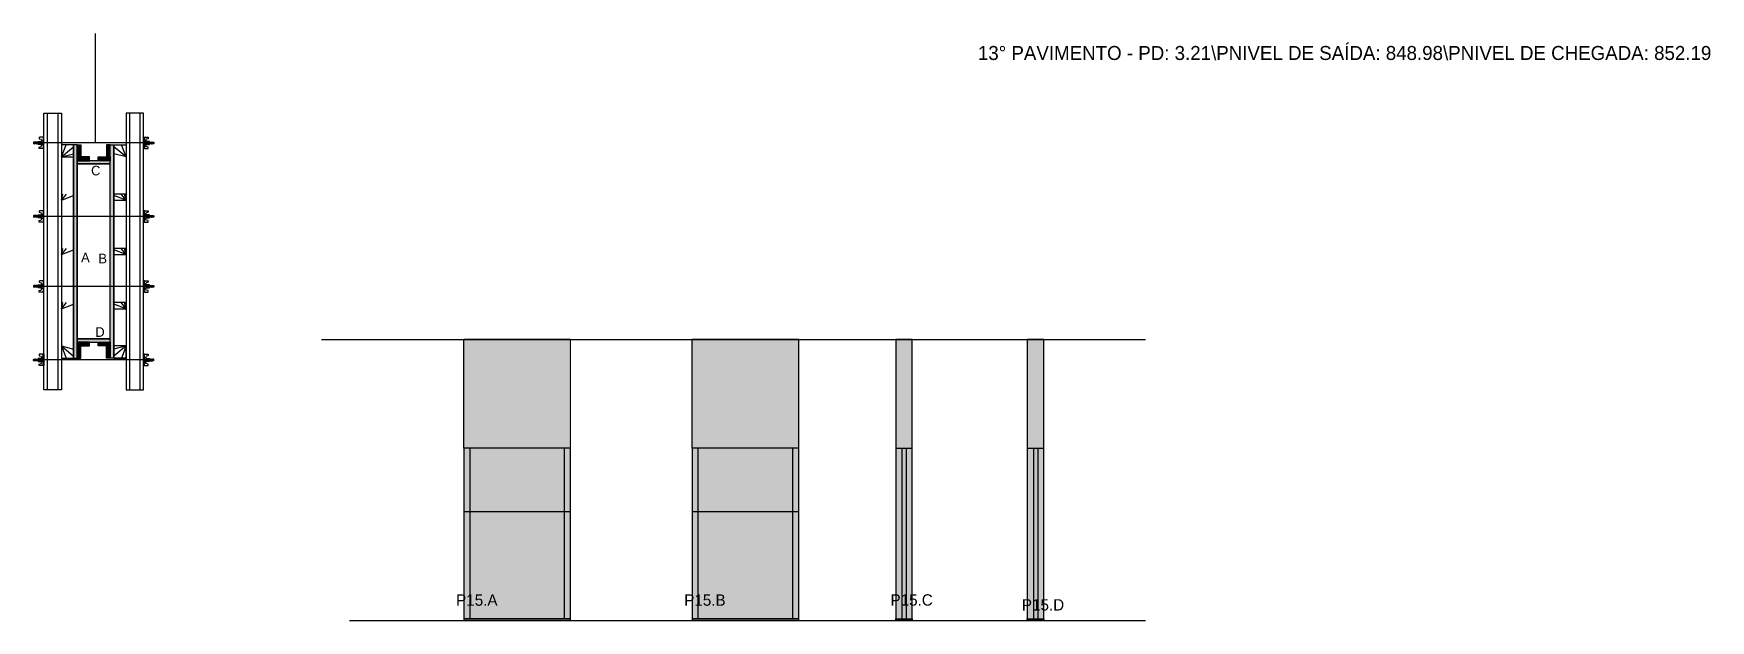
# Model space of a CAD drawing. Header units: metres. Extents: x 7685 to 9602, y 8742 to 9413.
import ezdxf

# ---------------------------------------------------------------- set-up
doc = ezdxf.new("R2010")
doc.units = ezdxf.units.M
for name, color, linetype in [('CHAPA', 7, 'Continuous'), ('COTA', 7, 'Continuous'), ('Hachura', 7, 'Continuous'), ('Madeira', 7, 'Continuous'), ('NOMENCLATURA', 7, 'Continuous'), ('Nível', 7, 'Continuous'), ('Painéis', 7, 'Continuous'), ('Perfil Metálico', 7, 'Continuous'), ('SARR_2.2x7', 7, 'Continuous'), ('SARRAFO', 7, 'Continuous'), ('Texto Seção', 7, 'Continuous'), ('TEXTO_GERAL', 7, 'Continuous')]:
    doc.layers.add(name, color=color, linetype=linetype)

msp = doc.modelspace()

# ---------------------------------------------------------------- hatches: boundary and pattern name
at = {"layer": 'COTA'}
h = msp.add_hatch(color=7, dxfattribs=at)
h.dxf.hatch_style = 1
h.paths.add_polyline_path([(8177, 9063.1), (8177, 8939.1), (8177, 8939.1), (8297, 8939.1), (8297, 8939.1), (8297, 9063.1), (8297, 9063.1), (8177, 9063.1)])
h = msp.add_hatch(color=7, dxfattribs=at)
h.dxf.hatch_style = 1
h.paths.add_polyline_path([(8437.9, 9063.1), (8437.9, 8939.1), (8437.9, 8939.1), (8559.9, 8939.1), (8559.9, 8939.1), (8559.9, 9063.1), (8559.9, 9063.1), (8437.9, 9063.1)])
h = msp.add_hatch(color=7, dxfattribs=at)
h.dxf.hatch_style = 1
h.paths.add_polyline_path([(8689.7, 8939.1), (8689.7, 9063.1), (8689.7, 9063.1), (8670.7, 9063.1), (8670.7, 9063.1), (8670.7, 8939.1), (8670.7, 8939.1), (8689.7, 8939.1)])
h = msp.add_hatch(color=7, dxfattribs=at)
h.dxf.hatch_style = 1
h.paths.add_polyline_path([(8840.2, 8939.1), (8840.2, 9063.1), (8840.2, 9063.1), (8821.2, 9063.1), (8821.2, 9063.1), (8821.2, 8939.1), (8821.2, 8939.1), (8840.2, 8939.1), (8840.2, 8939.1)])
at = {"layer": 'Hachura'}
h = msp.add_hatch(color=7, dxfattribs=at)
h.dxf.hatch_style = 1
h.paths.add_polyline_path([(7734.7, 9285.8), (7730.7, 9285.8), (7730.7, 9285.8), (7730.7, 9041.8), (7730.7, 9041.8), (7734.7, 9041.8), (7734.7, 9041.8), (7734.7, 9285.8)])
h = msp.add_hatch(color=7, dxfattribs=at)
h.dxf.hatch_style = 1
h.paths.add_polyline_path([(7734.7, 9285.8), (7730.7, 9285.8), (7730.7, 9285.8), (7730.7, 9041.8), (7730.7, 9041.8), (7734.7, 9041.8), (7734.7, 9041.8), (7734.7, 9285.8)])
h = msp.add_hatch(color=7, dxfattribs=at)
h.dxf.hatch_style = 1
h.paths.add_polyline_path([(7734.7, 9271.8), (7739.1, 9271.8), (7739.1, 9271.8), (7739.1, 9285.8), (7739.1, 9285.8), (7734.7, 9285.8), (7734.7, 9285.8), (7734.7, 9271.8)])
h = msp.add_hatch(color=7, dxfattribs=at)
h.dxf.hatch_style = 1
h.paths.add_polyline_path([(7772.7, 9271.8), (7768.3, 9271.8), (7768.3, 9271.8), (7768.3, 9285.8), (7768.3, 9285.8), (7772.7, 9285.8), (7772.7, 9285.8), (7772.7, 9271.8)])
h = msp.add_hatch(color=7, dxfattribs=at)
h.dxf.hatch_style = 1
h.paths.add_polyline_path([(7772.7, 9285.8), (7776.7, 9285.8), (7776.7, 9285.8), (7776.7, 9041.8), (7776.7, 9041.8), (7772.7, 9041.8), (7772.7, 9041.8), (7772.7, 9285.8)])
h = msp.add_hatch(color=7, dxfattribs=at)
h.dxf.hatch_style = 1
h.paths.add_polyline_path([(7772.7, 9285.8), (7776.7, 9285.8), (7776.7, 9285.8), (7776.7, 9041.8), (7776.7, 9041.8), (7772.7, 9041.8), (7772.7, 9041.8), (7772.7, 9285.8)])
h = msp.add_hatch(color=7, dxfattribs=at)
h.dxf.hatch_style = 1
h.paths.add_polyline_path([(7734.7, 9267.4), (7734.7, 9271.8), (7734.7, 9271.8), (7748.7, 9271.8), (7748.7, 9271.8), (7748.7, 9267.4), (7748.7, 9267.4), (7734.7, 9267.4)])
h = msp.add_hatch(color=7, dxfattribs=at)
h.dxf.hatch_style = 1
h.paths.add_polyline_path([(7772.7, 9263.8), (7772.7, 9267.4), (7772.7, 9267.4), (7734.7, 9267.4), (7734.7, 9267.4), (7734.7, 9263.8), (7734.7, 9263.8), (7772.7, 9263.8)])
h = msp.add_hatch(color=7, dxfattribs=at)
h.dxf.hatch_style = 1
h.paths.add_polyline_path([(7772.7, 9263.8), (7772.7, 9267.4), (7772.7, 9267.4), (7734.7, 9267.4), (7734.7, 9267.4), (7734.7, 9263.8), (7734.7, 9263.8), (7772.7, 9263.8)])
h = msp.add_hatch(color=7, dxfattribs=at)
h.dxf.hatch_style = 1
h.paths.add_polyline_path([(7772.7, 9267.4), (7772.7, 9271.8), (7772.7, 9271.8), (7758.7, 9271.8), (7758.7, 9271.8), (7758.7, 9267.4), (7758.7, 9267.4), (7772.7, 9267.4)])
h = msp.add_hatch(color=7, dxfattribs=at)
h.dxf.hatch_style = 1
h.paths.add_polyline_path([(7772.7, 9060.2), (7772.7, 9063.8), (7772.7, 9063.8), (7734.7, 9063.8), (7734.7, 9063.8), (7734.7, 9060.2), (7734.7, 9060.2), (7772.7, 9060.2)])
h = msp.add_hatch(color=7, dxfattribs=at)
h.dxf.hatch_style = 1
h.paths.add_polyline_path([(7772.7, 9060.2), (7772.7, 9063.8), (7772.7, 9063.8), (7734.7, 9063.8), (7734.7, 9063.8), (7734.7, 9060.2), (7734.7, 9060.2), (7772.7, 9060.2)])
h = msp.add_hatch(color=7, dxfattribs=at)
h.dxf.hatch_style = 1
h.paths.add_polyline_path([(7734.7, 9055.8), (7734.7, 9060.2), (7734.7, 9060.2), (7748.7, 9060.2), (7748.7, 9060.2), (7748.7, 9055.8), (7748.7, 9055.8), (7734.7, 9055.8)])
h = msp.add_hatch(color=7, dxfattribs=at)
h.dxf.hatch_style = 1
h.paths.add_polyline_path([(7734.7, 9055.8), (7739.1, 9055.8), (7739.1, 9055.8), (7739.1, 9041.8), (7739.1, 9041.8), (7734.7, 9041.8), (7734.7, 9041.8), (7734.7, 9055.8)])
h = msp.add_hatch(color=7, dxfattribs=at)
h.dxf.hatch_style = 1
h.paths.add_polyline_path([(7772.7, 9055.8), (7772.7, 9060.2), (7772.7, 9060.2), (7758.7, 9060.2), (7758.7, 9060.2), (7758.7, 9055.8), (7758.7, 9055.8), (7772.7, 9055.8)])
h = msp.add_hatch(color=7, dxfattribs=at)
h.dxf.hatch_style = 1
h.paths.add_polyline_path([(7772.7, 9055.8), (7768.3, 9055.8), (7768.3, 9055.8), (7768.3, 9041.8), (7768.3, 9041.8), (7772.7, 9041.8), (7772.7, 9041.8), (7772.7, 9055.8)])
h = msp.add_hatch(color=7, dxfattribs=at)
h.dxf.hatch_style = 1
h.paths.add_polyline_path([(8177, 8939.1), (8177, 8866.1), (8177, 8866.1), (8299, 8866.1), (8299, 8866.1), (8299, 8939.1), (8299, 8939.1), (8177, 8939.1), (8177, 8939.1)])
h = msp.add_hatch(color=7, dxfattribs=at)
h.dxf.hatch_style = 1
h.paths.add_polyline_path([(8437.9, 8939.1), (8437.9, 8866.1), (8437.9, 8866.1), (8559.9, 8866.1), (8559.9, 8866.1), (8559.9, 8939.1), (8559.9, 8939.1), (8437.9, 8939.1)])
h = msp.add_hatch(color=7, dxfattribs=at)
h.dxf.hatch_style = 1
h.paths.add_polyline_path([(8689.7, 8742.1), (8689.7, 8939.1), (8689.7, 8939.1), (8670.7, 8939.1), (8670.7, 8939.1), (8670.7, 8742.1), (8670.7, 8742.1), (8689.7, 8742.1), (8689.7, 8742.1)])
h = msp.add_hatch(color=7, dxfattribs=at)
h.dxf.hatch_style = 1
h.paths.add_polyline_path([(8840.2, 8742.1), (8840.2, 8939.1), (8840.2, 8939.1), (8821.2, 8939.1), (8821.2, 8939.1), (8821.2, 8742.1), (8821.2, 8742.1), (8840.2, 8742.1), (8840.2, 8742.1)])
h = msp.add_hatch(color=7, dxfattribs=at)
h.dxf.hatch_style = 1
h.paths.add_polyline_path([(8299, 8866.1), (8177, 8866.1), (8177, 8866.1), (8177, 8742.1), (8177, 8742.1), (8299, 8742.1), (8299, 8742.1), (8299, 8866.1)])
h = msp.add_hatch(color=7, dxfattribs=at)
h.dxf.hatch_style = 1
h.paths.add_polyline_path([(8559.9, 8866.1), (8437.9, 8866.1), (8437.9, 8866.1), (8437.9, 8742.1), (8437.9, 8742.1), (8559.9, 8742.1), (8559.9, 8742.1), (8559.9, 8866.1)])

# ---------------------------------------------------------------- linework, layer by layer
at = {"layer": 'CHAPA', "color": 7, "lineweight": 25}
for points in [[(7734.7, 9285.8), (7730.7, 9285.8), (7730.7, 9041.8), (7734.7, 9041.8)], [(7734.7, 9285.8), (7730.7, 9285.8), (7730.7, 9041.8), (7734.7, 9041.8)], [(7772.7, 9285.8), (7776.7, 9285.8), (7776.7, 9041.8), (7772.7, 9041.8)], [(7772.7, 9285.8), (7776.7, 9285.8), (7776.7, 9041.8), (7772.7, 9041.8)], [(7772.7, 9263.8), (7772.7, 9267.4), (7734.7, 9267.4), (7734.7, 9263.8)], [(7772.7, 9263.8), (7772.7, 9267.4), (7734.7, 9267.4), (7734.7, 9263.8)], [(7772.7, 9060.2), (7772.7, 9063.8), (7734.7, 9063.8), (7734.7, 9060.2)], [(7772.7, 9060.2), (7772.7, 9063.8), (7734.7, 9063.8), (7734.7, 9060.2)]]:
    msp.add_lwpolyline(points, close=True, dxfattribs=at)
at = {"layer": 'COTA', "color": 7, "lineweight": 25}
for p, q in [((8299, 9063.1), (8177, 9063.1)), ((8177, 8939.1), (8177, 9063.1)), ((8299, 8939.1), (8299, 9063.1)), ((8559.9, 9063.1), (8437.9, 9063.1)), ((8437.9, 8939.1), (8437.9, 9063.1)), ((8559.9, 8939.1), (8559.9, 9063.1))]:
    msp.add_line(p, q, dxfattribs=at)
for points in [[(8689.7, 8939.1), (8689.7, 9063.1), (8670.7, 9063.1), (8670.7, 8939.1)], [(8840.2, 8939.1), (8840.2, 9063.1), (8821.2, 9063.1), (8821.2, 8939.1)]]:
    msp.add_lwpolyline(points, dxfattribs=at)
at = {"layer": 'Defpoints', "color": 7, "lineweight": 25}
msp.add_line((7755.6, 9287.8), (7755.6, 9412.8), dxfattribs=at)
at = {"layer": 'Hachura', "color": 7, "lineweight": 25}
for p, q in [((7685.2, 9288.8), (7684.9, 9288.5)), ((7684.9, 9288.5), (7684.9, 9287.2)), ((7685.2, 9286.9), (7684.9, 9287.2)), ((7685.5, 9288.8), (7685.2, 9288.8)), ((7685.2, 9288.8), (7685.2, 9288.8)), ((7685.2, 9286.9), (7685.2, 9288.8)), ((7685.9, 9286.9), (7685.2, 9288.2)), ((7685.8, 9286.8), (7685.2, 9287.9)), ((7685.2, 9287.4), (7685.6, 9286.8)), ((7685.2, 9287.2), (7685.3, 9286.9)), ((7685.3, 9286.9), (7685.2, 9286.9)), ((7685.5, 9288.8), (7686.5, 9286.9)), ((7685.5, 9288.8), (7686.5, 9286.9)), ((7685.6, 9288.9), (7686.7, 9286.8)), ((7686.9, 9286.8), (7685.9, 9288.9)), ((7685.9, 9286.9), (7686.5, 9286.9)), ((7686.7, 9288.8), (7686.1, 9288.8)), ((7687, 9286.9), (7686.1, 9288.8)), ((7686.7, 9288.8), (7687.7, 9286.9)), ((7686.8, 9288.9), (7687.9, 9286.8)), ((7688.1, 9286.8), (7687, 9288.9)), ((7687.7, 9286.9), (7687, 9286.9)), ((7687.9, 9288.8), (7687.2, 9288.8)), ((7688.2, 9286.9), (7687.2, 9288.8)), ((7687.4, 9288.8), (7687.2, 9288.8)), ((7687.9, 9288.8), (7688.8, 9286.9)), ((7688, 9288.9), (7689, 9286.8)), ((7689.3, 9286.8), (7688.2, 9288.9)), ((7688.4, 9286.9), (7688.2, 9286.9)), ((7689, 9288.8), (7688.4, 9288.8)), ((7689.3, 9286.9), (7688.4, 9288.8)), ((7688.4, 9286.9), (7688.8, 9286.9)), ((7689, 9288.8), (7690, 9286.9)), ((7689.3, 9286.9), (7690, 9286.9)), ((7690, 9287.7), (7689.4, 9288.9)), ((7690, 9287.9), (7689.5, 9288.8)), ((7690, 9288.8), (7689.5, 9288.8)), ((7821.5, 9287.8), (7689.7, 9287.8)), ((7690, 9286.1), (7690, 9289.5)), ((7690, 9289.5), (7693.2, 9289.5)), ((7690, 9288.5), (7693.2, 9288.5)), ((7690, 9286.9), (7693.2, 9286.9)), ((7693.2, 9286.1), (7690, 9286.1)), ((7690.1, 9286.1), (7690.1, 9289.5)), ((7691.5, 9294.3), (7691.5, 9292.6)), ((7691.5, 9292.6), (7693.7, 9292)), ((7691.5, 9283), (7693.7, 9283.6)), ((7691.5, 9281.4), (7691.5, 9283)), ((7695.8, 9281.4), (7691.5, 9281.4)), ((7696.7, 9294.3), (7691.6, 9294.3)), ((7693.2, 9289.7), (7693.2, 9285.9)), ((7695.8, 9289.7), (7693.2, 9289.7)), ((7693.2, 9285.9), (7693.2, 9286.1)), ((7693.2, 9285.9), (7693.2, 9286.1)), ((7693.2, 9285.9), (7695.8, 9285.9)), ((7695.8, 9288.1), (7693.8, 9288.1)), ((7693.8, 9287.6), (7695.8, 9287.6)), ((7694, 9291.7), (7694, 9289.7)), ((7694, 9283.9), (7694, 9285.9)), ((7695.8, 9294.3), (7695.8, 9281.4)), ((7695.8, 9294.3), (7695.8, 9289.1)), ((7695.8, 9294.1), (7696.7, 9294.1)), ((7695.8, 9293.9), (7696.7, 9293.9)), ((7695.8, 9293.6), (7696.7, 9293.6)), ((7695.8, 9293.1), (7696.7, 9293.1)), ((7695.8, 9292.3), (7696.7, 9292.3)), ((7695.8, 9290.9), (7696.7, 9290.9)), ((7695.8, 9287.8), (7695.8, 9289.7)), ((7695.8, 9289.1), (7695.8, 9288.5)), ((7695.8, 9287.8), (7696.7, 9287.8)), ((7695.8, 9284.8), (7696.7, 9284.8)), ((7695.8, 9283.4), (7696.7, 9283.4)), ((7695.8, 9282.5), (7696.7, 9282.5)), ((7695.8, 9282), (7696.7, 9282)), ((7695.8, 9281.7), (7696.7, 9281.7)), ((7695.8, 9281.5), (7696.7, 9281.5)), ((7695.8, 9281.4), (7696.7, 9281.4)), ((7696.1, 9288.8), (7695.9, 9288.8)), ((7695.9, 9286.8), (7696.4, 9286.8)), ((7696.5, 9288.8), (7696.1, 9288.8)), ((7696.7, 9281.4), (7696.7, 9294.3)), ((7696.7, 9282.3), (7696.7, 9290.1)), ((7810.7, 9281.4), (7810.7, 9294.3)), ((7810.7, 9294.3), (7815.8, 9294.3)), ((7811.6, 9294.1), (7810.7, 9294.1)), ((7811.6, 9293.9), (7810.7, 9293.9)), ((7811.6, 9293.6), (7810.7, 9293.6)), ((7811.6, 9293.1), (7810.7, 9293.1)), ((7811.6, 9292.3), (7810.7, 9292.3)), ((7811.6, 9290.9), (7810.7, 9290.9)), ((7810.7, 9282.3), (7810.7, 9290.1)), ((7811.6, 9287.8), (7810.7, 9287.8)), ((7811.6, 9284.8), (7810.7, 9284.8)), ((7811.6, 9283.4), (7810.7, 9283.4)), ((7811.6, 9282.5), (7810.7, 9282.5)), ((7811.6, 9282), (7810.7, 9282)), ((7811.6, 9281.7), (7810.7, 9281.7)), ((7811.6, 9281.5), (7810.7, 9281.5)), ((7811.6, 9281.4), (7810.7, 9281.4)), ((7810.8, 9288.8), (7811.3, 9288.8)), ((7811.5, 9286.8), (7811, 9286.8)), ((7811.3, 9288.8), (7811.5, 9288.8)), ((7811.6, 9294.3), (7811.6, 9281.4)), ((7811.6, 9294.3), (7811.6, 9289.1)), ((7811.6, 9287.8), (7811.6, 9289.7)), ((7811.6, 9289.7), (7814.2, 9289.7)), ((7811.6, 9289.1), (7811.6, 9288.5)), ((7811.6, 9288.1), (7813.6, 9288.1)), ((7813.6, 9287.6), (7811.6, 9287.6)), ((7814.2, 9285.9), (7811.6, 9285.9)), ((7811.6, 9281.4), (7815.9, 9281.4)), ((7813.4, 9291.7), (7813.4, 9289.7)), ((7813.4, 9283.9), (7813.4, 9285.9)), ((7815.9, 9292.6), (7813.6, 9292)), ((7815.9, 9283), (7813.6, 9283.6)), ((7814.2, 9289.7), (7814.2, 9285.9)), ((7817.4, 9289.5), (7814.2, 9289.5)), ((7817.4, 9288.5), (7814.2, 9288.5)), ((7817.4, 9286.9), (7814.2, 9286.9)), ((7814.2, 9286.1), (7817.4, 9286.1)), ((7814.2, 9285.9), (7814.2, 9286.1)), ((7814.2, 9285.9), (7814.2, 9286.1)), ((7815.9, 9294.3), (7815.9, 9292.6)), ((7815.9, 9281.4), (7815.9, 9283)), ((7817.3, 9286.1), (7817.3, 9289.5)), ((7817.4, 9286.1), (7817.4, 9289.5)), ((7817.4, 9287.7), (7818, 9288.9)), ((7818.4, 9288.8), (7817.4, 9286.9)), ((7817.4, 9287.9), (7817.9, 9288.8)), ((7817.4, 9288.8), (7817.9, 9288.8)), ((7818, 9286.9), (7817.4, 9286.9)), ((7818, 9286.9), (7819, 9288.8)), ((7818.1, 9286.8), (7819.2, 9288.9)), ((7819.4, 9288.9), (7818.4, 9286.8)), ((7818.4, 9288.8), (7819, 9288.8)), ((7819.5, 9288.8), (7818.6, 9286.9)), ((7819, 9286.9), (7818.6, 9286.9)), ((7819, 9286.9), (7819.2, 9286.9)), ((7819.2, 9286.9), (7820.2, 9288.8)), ((7819.3, 9286.8), (7820.4, 9288.9)), ((7820.6, 9288.9), (7819.5, 9286.8)), ((7819.5, 9288.8), (7820.2, 9288.8)), ((7820.7, 9288.8), (7819.7, 9286.9)), ((7819.7, 9286.9), (7820.4, 9286.9)), ((7820, 9288.8), (7820.2, 9288.8)), ((7820.4, 9286.8), (7821.5, 9288.9)), ((7820.4, 9286.9), (7821.3, 9288.8)), ((7821.8, 9288.9), (7820.7, 9286.8)), ((7820.7, 9288.8), (7821.3, 9288.8)), ((7821.9, 9288.8), (7820.9, 9286.9)), ((7821.9, 9288.8), (7820.9, 9286.9)), ((7821.5, 9286.9), (7820.9, 9286.9)), ((7821.5, 9286.9), (7822.2, 9288.2)), ((7821.6, 9286.8), (7822.2, 9287.9)), ((7822.2, 9287.4), (7821.8, 9286.8)), ((7821.9, 9288.8), (7822.2, 9288.8)), ((7822.2, 9287.2), (7822, 9286.9)), ((7822, 9286.9), (7822.2, 9286.9)), ((7822.2, 9288.8), (7822.2, 9288.8)), ((7822.2, 9288.8), (7822.5, 9288.5)), ((7822.2, 9286.9), (7822.2, 9288.8)), ((7822.2, 9286.9), (7822.5, 9287.2)), ((7822.5, 9288.5), (7822.5, 9287.2)), ((7685.2, 9204.8), (7684.9, 9204.5)), ((7684.9, 9204.5), (7684.9, 9203.2)), ((7685.5, 9204.8), (7685.2, 9204.8)), ((7685.2, 9204.8), (7685.2, 9204.8)), ((7685.2, 9202.9), (7685.2, 9204.8)), ((7685.9, 9202.9), (7685.2, 9204.2)), ((7685.8, 9202.8), (7685.2, 9203.9)), ((7685.5, 9204.8), (7686.5, 9202.9)), ((7685.5, 9204.8), (7686.5, 9202.9)), ((7685.6, 9204.9), (7686.7, 9202.8)), ((7686.9, 9202.8), (7685.9, 9204.9)), ((7686.7, 9204.8), (7686.1, 9204.8)), ((7687, 9202.9), (7686.1, 9204.8)), ((7686.7, 9204.8), (7687.7, 9202.9)), ((7686.8, 9204.9), (7687.9, 9202.8)), ((7688.1, 9202.8), (7687, 9204.9)), ((7687.9, 9204.8), (7687.2, 9204.8)), ((7688.2, 9202.9), (7687.2, 9204.8)), ((7687.4, 9204.8), (7687.2, 9204.8)), ((7687.9, 9204.8), (7688.8, 9202.9)), ((7688, 9204.9), (7689, 9202.8)), ((7689.3, 9202.8), (7688.2, 9204.9)), ((7689, 9204.8), (7688.4, 9204.8)), ((7689.3, 9202.9), (7688.4, 9204.8)), ((7689, 9204.8), (7690, 9202.9)), ((7690, 9203.7), (7689.4, 9204.9)), ((7690, 9203.9), (7689.5, 9204.8)), ((7690, 9204.8), (7689.5, 9204.8)), ((7821.5, 9203.8), (7689.7, 9203.8)), ((7690, 9202.1), (7690, 9205.5)), ((7690, 9205.5), (7693.2, 9205.5)), ((7690, 9204.5), (7693.2, 9204.5)), ((7690.1, 9202.1), (7690.1, 9205.5)), ((7691.5, 9210.3), (7691.5, 9208.6)), ((7691.5, 9208.6), (7693.7, 9208)), ((7696.7, 9210.3), (7691.6, 9210.3)), ((7693.2, 9205.7), (7693.2, 9201.9)), ((7695.8, 9205.7), (7693.2, 9205.7)), ((7695.8, 9204.1), (7693.8, 9204.1)), ((7693.8, 9203.6), (7695.8, 9203.6)), ((7694, 9207.7), (7694, 9205.7)), ((7695.8, 9210.3), (7695.8, 9197.4)), ((7695.8, 9210.3), (7695.8, 9205.1)), ((7695.8, 9210.1), (7696.7, 9210.1)), ((7695.8, 9209.9), (7696.7, 9209.9)), ((7695.8, 9209.6), (7696.7, 9209.6)), ((7695.8, 9209.1), (7696.7, 9209.1)), ((7695.8, 9208.3), (7696.7, 9208.3)), ((7695.8, 9206.9), (7696.7, 9206.9)), ((7695.8, 9203.8), (7695.8, 9205.7)), ((7695.8, 9205.1), (7695.8, 9204.5)), ((7695.8, 9203.8), (7696.7, 9203.8)), ((7696.1, 9204.8), (7695.9, 9204.8)), ((7696.5, 9204.8), (7696.1, 9204.8)), ((7696.7, 9197.4), (7696.7, 9210.3)), ((7696.7, 9198.3), (7696.7, 9206.1)), ((7810.7, 9197.4), (7810.7, 9210.3)), ((7810.7, 9210.3), (7815.8, 9210.3)), ((7811.6, 9210.1), (7810.7, 9210.1)), ((7811.6, 9209.9), (7810.7, 9209.9)), ((7811.6, 9209.6), (7810.7, 9209.6)), ((7811.6, 9209.1), (7810.7, 9209.1)), ((7811.6, 9208.3), (7810.7, 9208.3)), ((7811.6, 9206.9), (7810.7, 9206.9)), ((7810.7, 9198.3), (7810.7, 9206.1)), ((7811.6, 9203.8), (7810.7, 9203.8)), ((7810.8, 9204.8), (7811.3, 9204.8)), ((7811.3, 9204.8), (7811.5, 9204.8)), ((7811.6, 9210.3), (7811.6, 9197.4)), ((7811.6, 9210.3), (7811.6, 9205.1)), ((7811.6, 9203.8), (7811.6, 9205.7)), ((7811.6, 9205.7), (7814.2, 9205.7)), ((7811.6, 9205.1), (7811.6, 9204.5)), ((7811.6, 9204.1), (7813.6, 9204.1)), ((7813.6, 9203.6), (7811.6, 9203.6)), ((7813.4, 9207.7), (7813.4, 9205.7)), ((7815.9, 9208.6), (7813.6, 9208)), ((7814.2, 9205.7), (7814.2, 9201.9)), ((7817.4, 9205.5), (7814.2, 9205.5)), ((7817.4, 9204.5), (7814.2, 9204.5)), ((7815.9, 9210.3), (7815.9, 9208.6)), ((7817.3, 9202.1), (7817.3, 9205.5)), ((7817.4, 9202.1), (7817.4, 9205.5)), ((7817.4, 9203.7), (7818, 9204.9)), ((7818.4, 9204.8), (7817.4, 9202.9)), ((7817.4, 9203.9), (7817.9, 9204.8)), ((7817.4, 9204.8), (7817.9, 9204.8)), ((7818, 9202.9), (7819, 9204.8)), ((7818.1, 9202.8), (7819.2, 9204.9)), ((7819.4, 9204.9), (7818.4, 9202.8)), ((7818.4, 9204.8), (7819, 9204.8)), ((7819.5, 9204.8), (7818.6, 9202.9)), ((7819.2, 9202.9), (7820.2, 9204.8)), ((7819.3, 9202.8), (7820.4, 9204.9)), ((7820.6, 9204.9), (7819.5, 9202.8)), ((7819.5, 9204.8), (7820.2, 9204.8)), ((7820.7, 9204.8), (7819.7, 9202.9)), ((7820, 9204.8), (7820.2, 9204.8)), ((7820.4, 9202.8), (7821.5, 9204.9)), ((7820.4, 9202.9), (7821.3, 9204.8)), ((7821.8, 9204.9), (7820.7, 9202.8)), ((7820.7, 9204.8), (7821.3, 9204.8)), ((7821.9, 9204.8), (7820.9, 9202.9)), ((7821.9, 9204.8), (7820.9, 9202.9)), ((7821.5, 9202.9), (7822.2, 9204.2)), ((7821.6, 9202.8), (7822.2, 9203.9)), ((7821.9, 9204.8), (7822.2, 9204.8)), ((7822.2, 9204.8), (7822.2, 9204.8)), ((7822.2, 9204.8), (7822.5, 9204.5)), ((7822.2, 9202.9), (7822.2, 9204.8)), ((7822.5, 9204.5), (7822.5, 9203.2)), ((7685.2, 9202.9), (7684.9, 9203.2)), ((7685.2, 9203.4), (7685.6, 9202.8)), ((7685.2, 9203.2), (7685.3, 9202.9)), ((7685.3, 9202.9), (7685.2, 9202.9)), ((7685.9, 9202.9), (7686.5, 9202.9)), ((7687.7, 9202.9), (7687, 9202.9)), ((7688.4, 9202.9), (7688.2, 9202.9)), ((7688.4, 9202.9), (7688.8, 9202.9)), ((7689.3, 9202.9), (7690, 9202.9)), ((7690, 9202.9), (7693.2, 9202.9)), ((7693.2, 9202.1), (7690, 9202.1)), ((7691.5, 9199), (7693.7, 9199.6)), ((7691.5, 9197.4), (7691.5, 9199)), ((7695.8, 9197.4), (7691.5, 9197.4)), ((7693.2, 9201.9), (7693.2, 9202.1)), ((7693.2, 9201.9), (7693.2, 9202.1)), ((7693.2, 9201.9), (7695.8, 9201.9)), ((7694, 9199.9), (7694, 9201.9)), ((7695.8, 9200.8), (7696.7, 9200.8)), ((7695.8, 9199.4), (7696.7, 9199.4)), ((7695.8, 9198.5), (7696.7, 9198.5)), ((7695.8, 9198), (7696.7, 9198)), ((7695.8, 9197.7), (7696.7, 9197.7)), ((7695.8, 9197.5), (7696.7, 9197.5)), ((7695.8, 9197.4), (7696.7, 9197.4)), ((7695.9, 9202.8), (7696.4, 9202.8)), ((7811.6, 9200.8), (7810.7, 9200.8)), ((7811.6, 9199.4), (7810.7, 9199.4)), ((7811.6, 9198.5), (7810.7, 9198.5)), ((7811.6, 9198), (7810.7, 9198)), ((7811.6, 9197.7), (7810.7, 9197.7)), ((7811.6, 9197.5), (7810.7, 9197.5)), ((7811.6, 9197.4), (7810.7, 9197.4)), ((7811.5, 9202.8), (7811, 9202.8)), ((7814.2, 9201.9), (7811.6, 9201.9)), ((7811.6, 9197.4), (7815.9, 9197.4)), ((7813.4, 9199.9), (7813.4, 9201.9)), ((7815.9, 9199), (7813.6, 9199.6)), ((7817.4, 9202.9), (7814.2, 9202.9)), ((7814.2, 9202.1), (7817.4, 9202.1)), ((7814.2, 9201.9), (7814.2, 9202.1)), ((7814.2, 9201.9), (7814.2, 9202.1)), ((7815.9, 9197.4), (7815.9, 9199)), ((7818, 9202.9), (7817.4, 9202.9)), ((7819, 9202.9), (7818.6, 9202.9)), ((7819, 9202.9), (7819.2, 9202.9)), ((7819.7, 9202.9), (7820.4, 9202.9)), ((7821.5, 9202.9), (7820.9, 9202.9)), ((7822.2, 9203.4), (7821.8, 9202.8)), ((7822.2, 9203.2), (7822, 9202.9)), ((7822, 9202.9), (7822.2, 9202.9)), ((7822.2, 9202.9), (7822.5, 9203.2)), ((7691.5, 9130.3), (7691.5, 9128.6)), ((7691.5, 9128.6), (7693.7, 9128)), ((7696.7, 9130.3), (7691.6, 9130.3)), ((7694, 9127.7), (7694, 9125.7)), ((7695.8, 9130.3), (7695.8, 9117.4)), ((7695.8, 9130.3), (7695.8, 9125.1)), ((7695.8, 9130.1), (7696.7, 9130.1)), ((7695.8, 9129.9), (7696.7, 9129.9)), ((7695.8, 9129.6), (7696.7, 9129.6)), ((7695.8, 9129.1), (7696.7, 9129.1)), ((7695.8, 9128.3), (7696.7, 9128.3)), ((7695.8, 9126.9), (7696.7, 9126.9)), ((7696.7, 9117.4), (7696.7, 9130.3)), ((7810.7, 9117.4), (7810.7, 9130.3)), ((7810.7, 9130.3), (7815.8, 9130.3)), ((7811.6, 9130.1), (7810.7, 9130.1)), ((7811.6, 9129.9), (7810.7, 9129.9)), ((7811.6, 9129.6), (7810.7, 9129.6)), ((7811.6, 9129.1), (7810.7, 9129.1)), ((7811.6, 9128.3), (7810.7, 9128.3)), ((7811.6, 9126.9), (7810.7, 9126.9)), ((7811.6, 9130.3), (7811.6, 9117.4)), ((7811.6, 9130.3), (7811.6, 9125.1)), ((7813.4, 9127.7), (7813.4, 9125.7)), ((7815.9, 9128.6), (7813.6, 9128)), ((7815.9, 9130.3), (7815.9, 9128.6)), ((7685.2, 9124.8), (7684.9, 9124.5)), ((7684.9, 9124.5), (7684.9, 9123.2)), ((7685.2, 9122.9), (7684.9, 9123.2)), ((7685.5, 9124.8), (7685.2, 9124.8)), ((7685.2, 9124.8), (7685.2, 9124.8)), ((7685.2, 9122.9), (7685.2, 9124.8)), ((7685.9, 9122.9), (7685.2, 9124.2)), ((7685.8, 9122.8), (7685.2, 9123.9)), ((7685.2, 9123.4), (7685.6, 9122.8)), ((7685.2, 9123.2), (7685.3, 9122.9)), ((7685.3, 9122.9), (7685.2, 9122.9)), ((7685.5, 9124.8), (7686.5, 9122.9)), ((7685.5, 9124.8), (7686.5, 9122.9)), ((7685.6, 9124.9), (7686.7, 9122.8)), ((7686.9, 9122.8), (7685.9, 9124.9)), ((7685.9, 9122.9), (7686.5, 9122.9)), ((7686.7, 9124.8), (7686.1, 9124.8)), ((7687, 9122.9), (7686.1, 9124.8)), ((7686.7, 9124.8), (7687.7, 9122.9)), ((7686.8, 9124.9), (7687.9, 9122.8)), ((7688.1, 9122.8), (7687, 9124.9)), ((7687.7, 9122.9), (7687, 9122.9)), ((7687.9, 9124.8), (7687.2, 9124.8)), ((7688.2, 9122.9), (7687.2, 9124.8)), ((7687.4, 9124.8), (7687.2, 9124.8)), ((7687.9, 9124.8), (7688.8, 9122.9)), ((7688, 9124.9), (7689, 9122.8)), ((7689.3, 9122.8), (7688.2, 9124.9)), ((7688.4, 9122.9), (7688.2, 9122.9)), ((7689, 9124.8), (7688.4, 9124.8)), ((7689.3, 9122.9), (7688.4, 9124.8)), ((7688.4, 9122.9), (7688.8, 9122.9)), ((7689, 9124.8), (7690, 9122.9)), ((7689.3, 9122.9), (7690, 9122.9)), ((7690, 9123.7), (7689.4, 9124.9)), ((7690, 9123.9), (7689.5, 9124.8)), ((7690, 9124.8), (7689.5, 9124.8)), ((7821.5, 9123.8), (7689.7, 9123.8)), ((7690, 9122.1), (7690, 9125.5)), ((7690, 9125.5), (7693.2, 9125.5)), ((7690, 9124.5), (7693.2, 9124.5)), ((7690, 9122.9), (7693.2, 9122.9)), ((7693.2, 9122.1), (7690, 9122.1)), ((7690.1, 9122.1), (7690.1, 9125.5)), ((7691.5, 9119), (7693.7, 9119.6)), ((7691.5, 9117.4), (7691.5, 9119)), ((7695.8, 9117.4), (7691.5, 9117.4)), ((7693.2, 9125.7), (7693.2, 9121.9)), ((7695.8, 9125.7), (7693.2, 9125.7)), ((7693.2, 9121.9), (7693.2, 9122.1)), ((7693.2, 9121.9), (7693.2, 9122.1)), ((7693.2, 9121.9), (7695.8, 9121.9)), ((7695.8, 9124.1), (7693.8, 9124.1)), ((7693.8, 9123.6), (7695.8, 9123.6)), ((7694, 9119.9), (7694, 9121.9)), ((7695.8, 9123.8), (7695.8, 9125.7)), ((7695.8, 9125.1), (7695.8, 9124.5)), ((7695.8, 9123.8), (7696.7, 9123.8)), ((7695.8, 9120.8), (7696.7, 9120.8)), ((7695.8, 9119.4), (7696.7, 9119.4)), ((7695.8, 9118.5), (7696.7, 9118.5)), ((7695.8, 9118), (7696.7, 9118)), ((7695.8, 9117.7), (7696.7, 9117.7)), ((7695.8, 9117.5), (7696.7, 9117.5)), ((7695.8, 9117.4), (7696.7, 9117.4)), ((7696.1, 9124.8), (7695.9, 9124.8)), ((7695.9, 9122.8), (7696.4, 9122.8)), ((7696.5, 9124.8), (7696.1, 9124.8)), ((7696.7, 9118.3), (7696.7, 9126.1)), ((7810.7, 9118.3), (7810.7, 9126.1)), ((7811.6, 9123.8), (7810.7, 9123.8)), ((7811.6, 9120.8), (7810.7, 9120.8)), ((7811.6, 9119.4), (7810.7, 9119.4)), ((7811.6, 9118.5), (7810.7, 9118.5)), ((7811.6, 9118), (7810.7, 9118)), ((7811.6, 9117.7), (7810.7, 9117.7)), ((7811.6, 9117.5), (7810.7, 9117.5)), ((7811.6, 9117.4), (7810.7, 9117.4)), ((7810.8, 9124.8), (7811.3, 9124.8)), ((7811.5, 9122.8), (7811, 9122.8)), ((7811.3, 9124.8), (7811.5, 9124.8)), ((7811.6, 9123.8), (7811.6, 9125.7)), ((7811.6, 9125.7), (7814.2, 9125.7)), ((7811.6, 9125.1), (7811.6, 9124.5)), ((7811.6, 9124.1), (7813.6, 9124.1)), ((7813.6, 9123.6), (7811.6, 9123.6)), ((7814.2, 9121.9), (7811.6, 9121.9)), ((7811.6, 9117.4), (7815.9, 9117.4)), ((7813.4, 9119.9), (7813.4, 9121.9)), ((7815.9, 9119), (7813.6, 9119.6)), ((7814.2, 9125.7), (7814.2, 9121.9)), ((7817.4, 9125.5), (7814.2, 9125.5)), ((7817.4, 9124.5), (7814.2, 9124.5)), ((7817.4, 9122.9), (7814.2, 9122.9)), ((7814.2, 9122.1), (7817.4, 9122.1)), ((7814.2, 9121.9), (7814.2, 9122.1)), ((7814.2, 9121.9), (7814.2, 9122.1)), ((7815.9, 9117.4), (7815.9, 9119)), ((7817.3, 9122.1), (7817.3, 9125.5)), ((7817.4, 9122.1), (7817.4, 9125.5)), ((7817.4, 9123.7), (7818, 9124.9)), ((7818.4, 9124.8), (7817.4, 9122.9)), ((7817.4, 9123.9), (7817.9, 9124.8)), ((7817.4, 9124.8), (7817.9, 9124.8)), ((7818, 9122.9), (7817.4, 9122.9)), ((7818, 9122.9), (7819, 9124.8)), ((7818.1, 9122.8), (7819.2, 9124.9)), ((7819.4, 9124.9), (7818.4, 9122.8)), ((7818.4, 9124.8), (7819, 9124.8)), ((7819.5, 9124.8), (7818.6, 9122.9)), ((7819, 9122.9), (7818.6, 9122.9)), ((7819, 9122.9), (7819.2, 9122.9)), ((7819.2, 9122.9), (7820.2, 9124.8)), ((7819.3, 9122.8), (7820.4, 9124.9)), ((7820.6, 9124.9), (7819.5, 9122.8)), ((7819.5, 9124.8), (7820.2, 9124.8)), ((7820.7, 9124.8), (7819.7, 9122.9)), ((7819.7, 9122.9), (7820.4, 9122.9)), ((7820, 9124.8), (7820.2, 9124.8)), ((7820.4, 9122.8), (7821.5, 9124.9)), ((7820.4, 9122.9), (7821.3, 9124.8)), ((7821.8, 9124.9), (7820.7, 9122.8)), ((7820.7, 9124.8), (7821.3, 9124.8)), ((7821.9, 9124.8), (7820.9, 9122.9)), ((7821.9, 9124.8), (7820.9, 9122.9)), ((7821.5, 9122.9), (7820.9, 9122.9)), ((7821.5, 9122.9), (7822.2, 9124.2)), ((7821.6, 9122.8), (7822.2, 9123.9)), ((7822.2, 9123.4), (7821.8, 9122.8)), ((7821.9, 9124.8), (7822.2, 9124.8)), ((7822.2, 9123.2), (7822, 9122.9)), ((7822, 9122.9), (7822.2, 9122.9)), ((7822.2, 9124.8), (7822.2, 9124.8)), ((7822.2, 9124.8), (7822.5, 9124.5)), ((7822.2, 9122.9), (7822.2, 9124.8)), ((7822.2, 9122.9), (7822.5, 9123.2)), ((7822.5, 9124.5), (7822.5, 9123.2)), ((7685.2, 9040.7), (7684.9, 9040.4)), ((7684.9, 9039.1), (7684.9, 9040.4)), ((7685.2, 9038.8), (7684.9, 9039.1)), ((7685.2, 9040.2), (7685.6, 9040.9)), ((7685.8, 9040.8), (7685.2, 9039.7)), ((7685.2, 9040.5), (7685.3, 9040.7)), ((7685.3, 9040.7), (7685.2, 9040.7)), ((7685.9, 9040.7), (7685.2, 9039.4)), ((7685.2, 9040.7), (7685.2, 9038.8)), ((7685.5, 9038.8), (7685.2, 9038.8)), ((7685.2, 9038.8), (7685.2, 9038.8)), ((7685.5, 9038.8), (7686.5, 9040.7)), ((7685.5, 9038.8), (7686.5, 9040.7)), ((7685.6, 9038.7), (7686.7, 9040.9)), ((7686.9, 9040.8), (7685.9, 9038.7)), ((7685.9, 9040.7), (7686.5, 9040.7)), ((7687, 9040.7), (7686.1, 9038.8)), ((7686.7, 9038.8), (7686.1, 9038.8)), ((7686.7, 9038.8), (7687.7, 9040.7)), ((7686.8, 9038.7), (7687.9, 9040.9)), ((7688.1, 9040.8), (7687, 9038.7)), ((7687.7, 9040.7), (7687, 9040.7)), ((7688.2, 9040.7), (7687.2, 9038.8)), ((7687.9, 9038.8), (7687.2, 9038.8)), ((7687.4, 9038.8), (7687.2, 9038.8)), ((7687.9, 9038.8), (7688.8, 9040.7)), ((7688, 9038.7), (7689, 9040.9)), ((7689.3, 9040.8), (7688.2, 9038.7)), ((7688.4, 9040.7), (7688.2, 9040.7)), ((7688.4, 9040.7), (7688.8, 9040.7)), ((7689.3, 9040.7), (7688.4, 9038.8)), ((7689, 9038.8), (7688.4, 9038.8)), ((7689, 9038.8), (7690, 9040.7)), ((7689.3, 9040.7), (7690, 9040.7)), ((7690, 9039.9), (7689.4, 9038.7)), ((7690, 9039.7), (7689.5, 9038.8)), ((7690, 9038.8), (7689.5, 9038.8)), ((7821.5, 9039.8), (7689.7, 9039.8)), ((7690, 9041.5), (7690, 9038.1)), ((7693.2, 9041.5), (7690, 9041.5)), ((7690, 9040.7), (7693.2, 9040.7)), ((7690, 9039.2), (7693.2, 9039.2)), ((7690, 9038.1), (7693.2, 9038.1)), ((7690.1, 9041.5), (7690.1, 9038.1)), ((7695.8, 9046.3), (7691.5, 9046.3)), ((7691.5, 9046.3), (7691.5, 9044.6)), ((7691.5, 9044.6), (7693.7, 9044)), ((7691.5, 9035), (7693.7, 9035.6)), ((7691.5, 9033.4), (7691.5, 9035)), ((7696.7, 9033.4), (7691.6, 9033.4)), ((7693.2, 9037.9), (7693.2, 9041.7)), ((7693.2, 9041.7), (7695.8, 9041.7)), ((7693.2, 9041.7), (7693.2, 9041.5)), ((7693.2, 9041.7), (7693.2, 9041.5)), ((7695.8, 9037.9), (7693.2, 9037.9)), ((7693.8, 9040), (7695.8, 9040)), ((7695.8, 9039.5), (7693.8, 9039.5)), ((7694, 9043.7), (7694, 9041.7)), ((7694, 9035.9), (7694, 9037.9)), ((7695.8, 9033.4), (7695.8, 9046.3)), ((7695.8, 9046.3), (7696.7, 9046.3)), ((7695.8, 9046.1), (7696.7, 9046.1)), ((7695.8, 9045.9), (7696.7, 9045.9)), ((7695.8, 9045.6), (7696.7, 9045.6)), ((7695.8, 9045.1), (7696.7, 9045.1)), ((7695.8, 9044.3), (7696.7, 9044.3)), ((7695.8, 9042.8), (7696.7, 9042.8)), ((7695.8, 9039.8), (7695.8, 9037.9)), ((7695.8, 9039.8), (7696.7, 9039.8)), ((7695.8, 9038.5), (7695.8, 9039.2)), ((7695.8, 9033.4), (7695.8, 9038.5)), ((7695.8, 9036.8), (7696.7, 9036.8)), ((7695.8, 9035.4), (7696.7, 9035.4)), ((7695.8, 9034.5), (7696.7, 9034.5)), ((7695.8, 9034), (7696.7, 9034)), ((7695.8, 9033.7), (7696.7, 9033.7)), ((7695.8, 9033.5), (7696.7, 9033.5)), ((7695.9, 9040.8), (7696.4, 9040.8)), ((7696.1, 9038.8), (7695.9, 9038.8)), ((7696.5, 9038.8), (7696.1, 9038.8)), ((7696.7, 9046.3), (7696.7, 9033.4)), ((7696.7, 9045.3), (7696.7, 9037.5)), ((7810.7, 9046.3), (7810.7, 9033.4)), ((7811.6, 9046.3), (7810.7, 9046.3)), ((7811.6, 9046.1), (7810.7, 9046.1)), ((7811.6, 9045.9), (7810.7, 9045.9)), ((7811.6, 9045.6), (7810.7, 9045.6)), ((7810.7, 9045.3), (7810.7, 9037.5)), ((7811.6, 9045.1), (7810.7, 9045.1)), ((7811.6, 9044.3), (7810.7, 9044.3)), ((7811.6, 9042.8), (7810.7, 9042.8)), ((7811.6, 9039.8), (7810.7, 9039.8)), ((7811.6, 9036.8), (7810.7, 9036.8)), ((7811.6, 9035.4), (7810.7, 9035.4)), ((7811.6, 9034.5), (7810.7, 9034.5)), ((7811.6, 9034), (7810.7, 9034)), ((7811.6, 9033.7), (7810.7, 9033.7)), ((7811.6, 9033.5), (7810.7, 9033.5)), ((7810.7, 9033.4), (7815.8, 9033.4)), ((7810.8, 9038.8), (7811.3, 9038.8)), ((7811.5, 9040.8), (7811, 9040.8)), ((7811.3, 9038.8), (7811.5, 9038.8)), ((7811.6, 9033.4), (7811.6, 9046.3)), ((7811.6, 9046.3), (7815.9, 9046.3)), ((7814.2, 9041.7), (7811.6, 9041.7)), ((7813.6, 9040), (7811.6, 9040)), ((7811.6, 9039.8), (7811.6, 9037.9)), ((7811.6, 9039.5), (7813.6, 9039.5)), ((7811.6, 9038.5), (7811.6, 9039.2)), ((7811.6, 9033.4), (7811.6, 9038.5)), ((7811.6, 9037.9), (7814.2, 9037.9)), ((7813.4, 9043.7), (7813.4, 9041.7)), ((7813.4, 9035.9), (7813.4, 9037.9)), ((7815.9, 9044.6), (7813.6, 9044)), ((7815.9, 9035), (7813.6, 9035.6)), ((7814.2, 9037.9), (7814.2, 9041.7)), ((7814.2, 9041.7), (7814.2, 9041.5)), ((7814.2, 9041.7), (7814.2, 9041.5)), ((7814.2, 9041.5), (7817.4, 9041.5)), ((7817.4, 9040.7), (7814.2, 9040.7)), ((7817.4, 9039.2), (7814.2, 9039.2)), ((7817.4, 9038.1), (7814.2, 9038.1)), ((7815.9, 9046.3), (7815.9, 9044.6)), ((7815.9, 9033.4), (7815.9, 9035)), ((7817.3, 9041.5), (7817.3, 9038.1)), ((7817.4, 9041.5), (7817.4, 9038.1)), ((7818, 9040.7), (7817.4, 9040.7)), ((7818.4, 9038.8), (7817.4, 9040.7)), ((7817.4, 9039.9), (7818, 9038.7)), ((7817.4, 9039.7), (7817.9, 9038.8)), ((7817.4, 9038.8), (7817.9, 9038.8)), ((7818, 9040.7), (7819, 9038.8)), ((7818.1, 9040.8), (7819.2, 9038.7)), ((7819.4, 9038.7), (7818.4, 9040.9)), ((7818.4, 9038.8), (7819, 9038.8)), ((7819, 9040.7), (7818.6, 9040.7)), ((7819.5, 9038.8), (7818.6, 9040.7)), ((7819, 9040.7), (7819.2, 9040.7)), ((7819.2, 9040.7), (7820.2, 9038.8)), ((7819.3, 9040.8), (7820.4, 9038.7)), ((7820.6, 9038.7), (7819.5, 9040.9)), ((7819.5, 9038.8), (7820.2, 9038.8)), ((7819.7, 9040.7), (7820.4, 9040.7)), ((7820.7, 9038.8), (7819.7, 9040.7)), ((7820, 9038.8), (7820.2, 9038.8)), ((7820.4, 9040.8), (7821.5, 9038.7)), ((7820.4, 9040.7), (7821.3, 9038.8)), ((7821.8, 9038.7), (7820.7, 9040.9)), ((7820.7, 9038.8), (7821.3, 9038.8)), ((7821.9, 9038.8), (7820.9, 9040.7)), ((7821.5, 9040.7), (7820.9, 9040.7)), ((7821.9, 9038.8), (7820.9, 9040.7)), ((7821.5, 9040.7), (7822.2, 9039.4)), ((7821.6, 9040.8), (7822.2, 9039.7)), ((7822.2, 9040.2), (7821.8, 9040.9)), ((7821.9, 9038.8), (7822.2, 9038.8)), ((7822.2, 9040.5), (7822, 9040.7)), ((7822, 9040.7), (7822.2, 9040.7)), ((7822.2, 9040.7), (7822.5, 9040.4)), ((7822.2, 9040.7), (7822.2, 9038.8)), ((7822.2, 9038.8), (7822.5, 9039.1)), ((7822.2, 9038.8), (7822.2, 9038.8)), ((7822.5, 9039.1), (7822.5, 9040.4))]:
    msp.add_line(p, q, dxfattribs=at)
at = {"layer": 'Madeira', "color": 7, "lineweight": 25}
for p, q in [((7716.7, 9271.8), (7722.1, 9285.8)), ((7716.7, 9271.8), (7730.7, 9283.3)), ((7790.7, 9271.8), (7776.7, 9283.3)), ((7790.7, 9271.8), (7785.3, 9285.8)), ((7716.7, 9271.8), (7730.7, 9275.3)), ((7790.7, 9271.8), (7776.7, 9275.3)), ((7716.7, 9222.3), (7722.4, 9229.3)), ((7716.7, 9222.3), (7718.4, 9229.3)), ((7716.7, 9222.3), (7730.7, 9227.7)), ((7790.7, 9222.3), (7776.7, 9227.7)), ((7790.7, 9222.3), (7785, 9229.3)), ((7790.7, 9222.3), (7789, 9229.3)), ((7716.7, 9160.3), (7722.4, 9167.3)), ((7716.7, 9160.3), (7718.4, 9167.3)), ((7716.7, 9160.3), (7730.7, 9165.7)), ((7790.7, 9160.3), (7776.7, 9165.7)), ((7790.7, 9160.3), (7785, 9167.3)), ((7790.7, 9160.3), (7789, 9167.3)), ((7716.7, 9098.3), (7722.4, 9105.3)), ((7716.7, 9098.3), (7718.4, 9105.3)), ((7716.7, 9098.3), (7730.7, 9103.7)), ((7790.7, 9098.3), (7776.7, 9103.7)), ((7790.7, 9098.3), (7785, 9105.3)), ((7790.7, 9098.3), (7789, 9105.3)), ((7716.7, 9055.8), (7730.7, 9044.3)), ((7716.7, 9055.8), (7730.7, 9052.3)), ((7716.7, 9055.8), (7722.1, 9041.8)), ((7790.7, 9055.8), (7776.7, 9044.3)), ((7790.7, 9055.8), (7776.7, 9052.3)), ((7790.7, 9055.8), (7785.3, 9041.8))]:
    msp.add_line(p, q, dxfattribs=at)
for points in [[(7716.7, 9271.8), (7730.7, 9271.8), (7730.7, 9285.8), (7716.7, 9285.8)], [(7716.7, 9041.8), (7730.7, 9041.8), (7730.7, 9285.8), (7716.7, 9285.8)], [(7790.7, 9041.8), (7776.7, 9041.8), (7776.7, 9285.8), (7790.7, 9285.8)], [(7790.7, 9222.3), (7790.7, 9229.3), (7776.7, 9229.3), (7776.7, 9222.3)], [(7790.7, 9160.3), (7790.7, 9167.3), (7776.7, 9167.3), (7776.7, 9160.3)], [(7790.7, 9098.3), (7790.7, 9105.3), (7776.7, 9105.3), (7776.7, 9098.3)], [(7790.7, 9055.8), (7776.7, 9055.8), (7776.7, 9041.8), (7790.7, 9041.8)]]:
    msp.add_lwpolyline(points, close=True, dxfattribs=at)
at = {"layer": 'Nível', "color": 7, "lineweight": 25}
for p, q in [((8014.2, 9063.1), (8956.2, 9063.1)), ((8046, 8742.1), (8956.2, 8742.1))]:
    msp.add_line(p, q, dxfattribs=at)
at = {"layer": 'Painéis', "color": 7, "lineweight": 25}
for p, q in [((8177, 8939.1), (8177, 8742.1)), ((8299, 8939.1), (8177, 8939.1)), ((8299, 8742.1), (8299, 8939.1)), ((8437.9, 8939.1), (8437.9, 8742.1)), ((8559.9, 8939.1), (8437.9, 8939.1)), ((8559.9, 8742.1), (8559.9, 8939.1)), ((8670.7, 8939.1), (8670.7, 8744.1)), ((8670.7, 8939.1), (8689.7, 8939.1)), ((8689.7, 8744.1), (8689.7, 8939.1)), ((8821.2, 8939.1), (8821.2, 8744.1)), ((8821.2, 8939.1), (8840.2, 8939.1)), ((8840.2, 8744.1), (8840.2, 8939.1)), ((8299, 8866.1), (8177, 8866.1)), ((8559.9, 8866.1), (8437.9, 8866.1)), ((8177, 8744.1), (8299, 8744.1)), ((8437.9, 8744.1), (8559.9, 8744.1)), ((8670.7, 8744.1), (8689.7, 8744.1)), ((8821.2, 8744.1), (8840.2, 8744.1))]:
    msp.add_line(p, q, dxfattribs=at)
for points in [[(7734.7, 9063.8), (7772.7, 9063.8), (7772.7, 9263.8), (7734.7, 9263.8)], [(8299, 8744.1), (8177, 8744.1), (8177, 8742.1), (8299, 8742.1)], [(8559.9, 8744.1), (8437.9, 8744.1), (8437.9, 8742.1), (8559.9, 8742.1)], [(8670.7, 8744.1), (8689.7, 8744.1), (8689.7, 8742.1), (8670.7, 8742.1)], [(8821.2, 8744.1), (8840.2, 8744.1), (8840.2, 8742.1), (8821.2, 8742.1)]]:
    msp.add_lwpolyline(points, close=True, dxfattribs=at)
at = {"layer": 'Perfil Metálico', "color": 7, "lineweight": 25}
for points in [[(7696.7, 9321.8), (7716.7, 9321.8), (7716.7, 9005.8), (7696.7, 9005.8)], [(7712.7, 9005.8), (7700.7, 9005.8), (7700.7, 9321.8), (7712.7, 9321.8)], [(7810.7, 9321.8), (7790.7, 9321.8), (7790.7, 9005.8), (7810.7, 9005.8)], [(7794.7, 9005.8), (7806.7, 9005.8), (7806.7, 9321.8), (7794.7, 9321.8)]]:
    msp.add_lwpolyline(points, close=True, dxfattribs=at)
at = {"layer": 'SARR_2.2x7', "color": 7, "lineweight": 25}
for p, q in [((8184, 8866.1), (8184, 8939.1)), ((8292, 8866.1), (8292, 8939.1)), ((8444.9, 8866.1), (8444.9, 8939.1)), ((8552.9, 8866.1), (8552.9, 8939.1)), ((8677.7, 8939.1), (8677.7, 8744.1)), ((8682.7, 8939.1), (8682.7, 8744.1)), ((8828.2, 8939.1), (8828.2, 8744.1)), ((8833.2, 8939.1), (8833.2, 8744.1)), ((8184, 8744.1), (8184, 8866.1)), ((8292, 8744.1), (8292, 8866.1)), ((8444.9, 8744.1), (8444.9, 8866.1)), ((8552.9, 8744.1), (8552.9, 8866.1)), ((8184, 8744.1), (8184, 8744.1)), ((8292, 8744.1), (8292, 8744.1)), ((8444.9, 8744.1), (8444.9, 8744.1)), ((8552.9, 8744.1), (8552.9, 8744.1))]:
    msp.add_line(p, q, dxfattribs=at)
at = {"layer": 'SARRAFO', "color": 7, "lineweight": 25}
for points in [[(7739.1, 9285.8), (7739.1, 9271.8), (7734.7, 9271.8), (7734.7, 9285.8)], [(7768.3, 9285.8), (7768.3, 9271.8), (7772.7, 9271.8), (7772.7, 9285.8)], [(7748.7, 9271.8), (7734.7, 9271.8), (7734.7, 9267.4), (7748.7, 9267.4)], [(7758.7, 9271.8), (7772.7, 9271.8), (7772.7, 9267.4), (7758.7, 9267.4)], [(7748.7, 9060.2), (7734.7, 9060.2), (7734.7, 9055.8), (7748.7, 9055.8)], [(7739.1, 9041.8), (7739.1, 9055.8), (7734.7, 9055.8), (7734.7, 9041.8)], [(7758.7, 9060.2), (7772.7, 9060.2), (7772.7, 9055.8), (7758.7, 9055.8)], [(7768.3, 9041.8), (7768.3, 9055.8), (7772.7, 9055.8), (7772.7, 9041.8)]]:
    msp.add_lwpolyline(points, close=True, dxfattribs=at)

# ---------------------------------------------------------------- texts
at = {"layer": 'NOMENCLATURA', "color": 7, "lineweight": 25}
msp.add_text('13° PAVIMENTO - PD: 3.21\\PNIVEL DE SAÍDA: 848.98\\PNIVEL DE CHEGADA: 852.19', height=16, dxfattribs=at).set_placement((8764.7, 9382.6))
at = {"layer": 'Texto Seção', "color": 7, "lineweight": 25}
for s, p in [('P15.A', (8168.1, 8758.9)), ('P15.B', (8428.9, 8758.9)), ('P15.C', (8664.8, 8759)), ('P15.D', (8815, 8753.4))]:
    msp.add_text(s, height=13, dxfattribs=at).set_placement(p)
at = {"layer": 'TEXTO_GERAL', "color": 7, "lineweight": 25}
for s, p in [('C', (7750.7, 9250.7)), ('A', (7739.3, 9151.4)), ('B', (7759.1, 9150.2)), ('D', (7755.6, 9066.2))]:
    msp.add_text(s, height=11, dxfattribs=at).set_placement(p)

doc.saveas('drawing.dxf')
